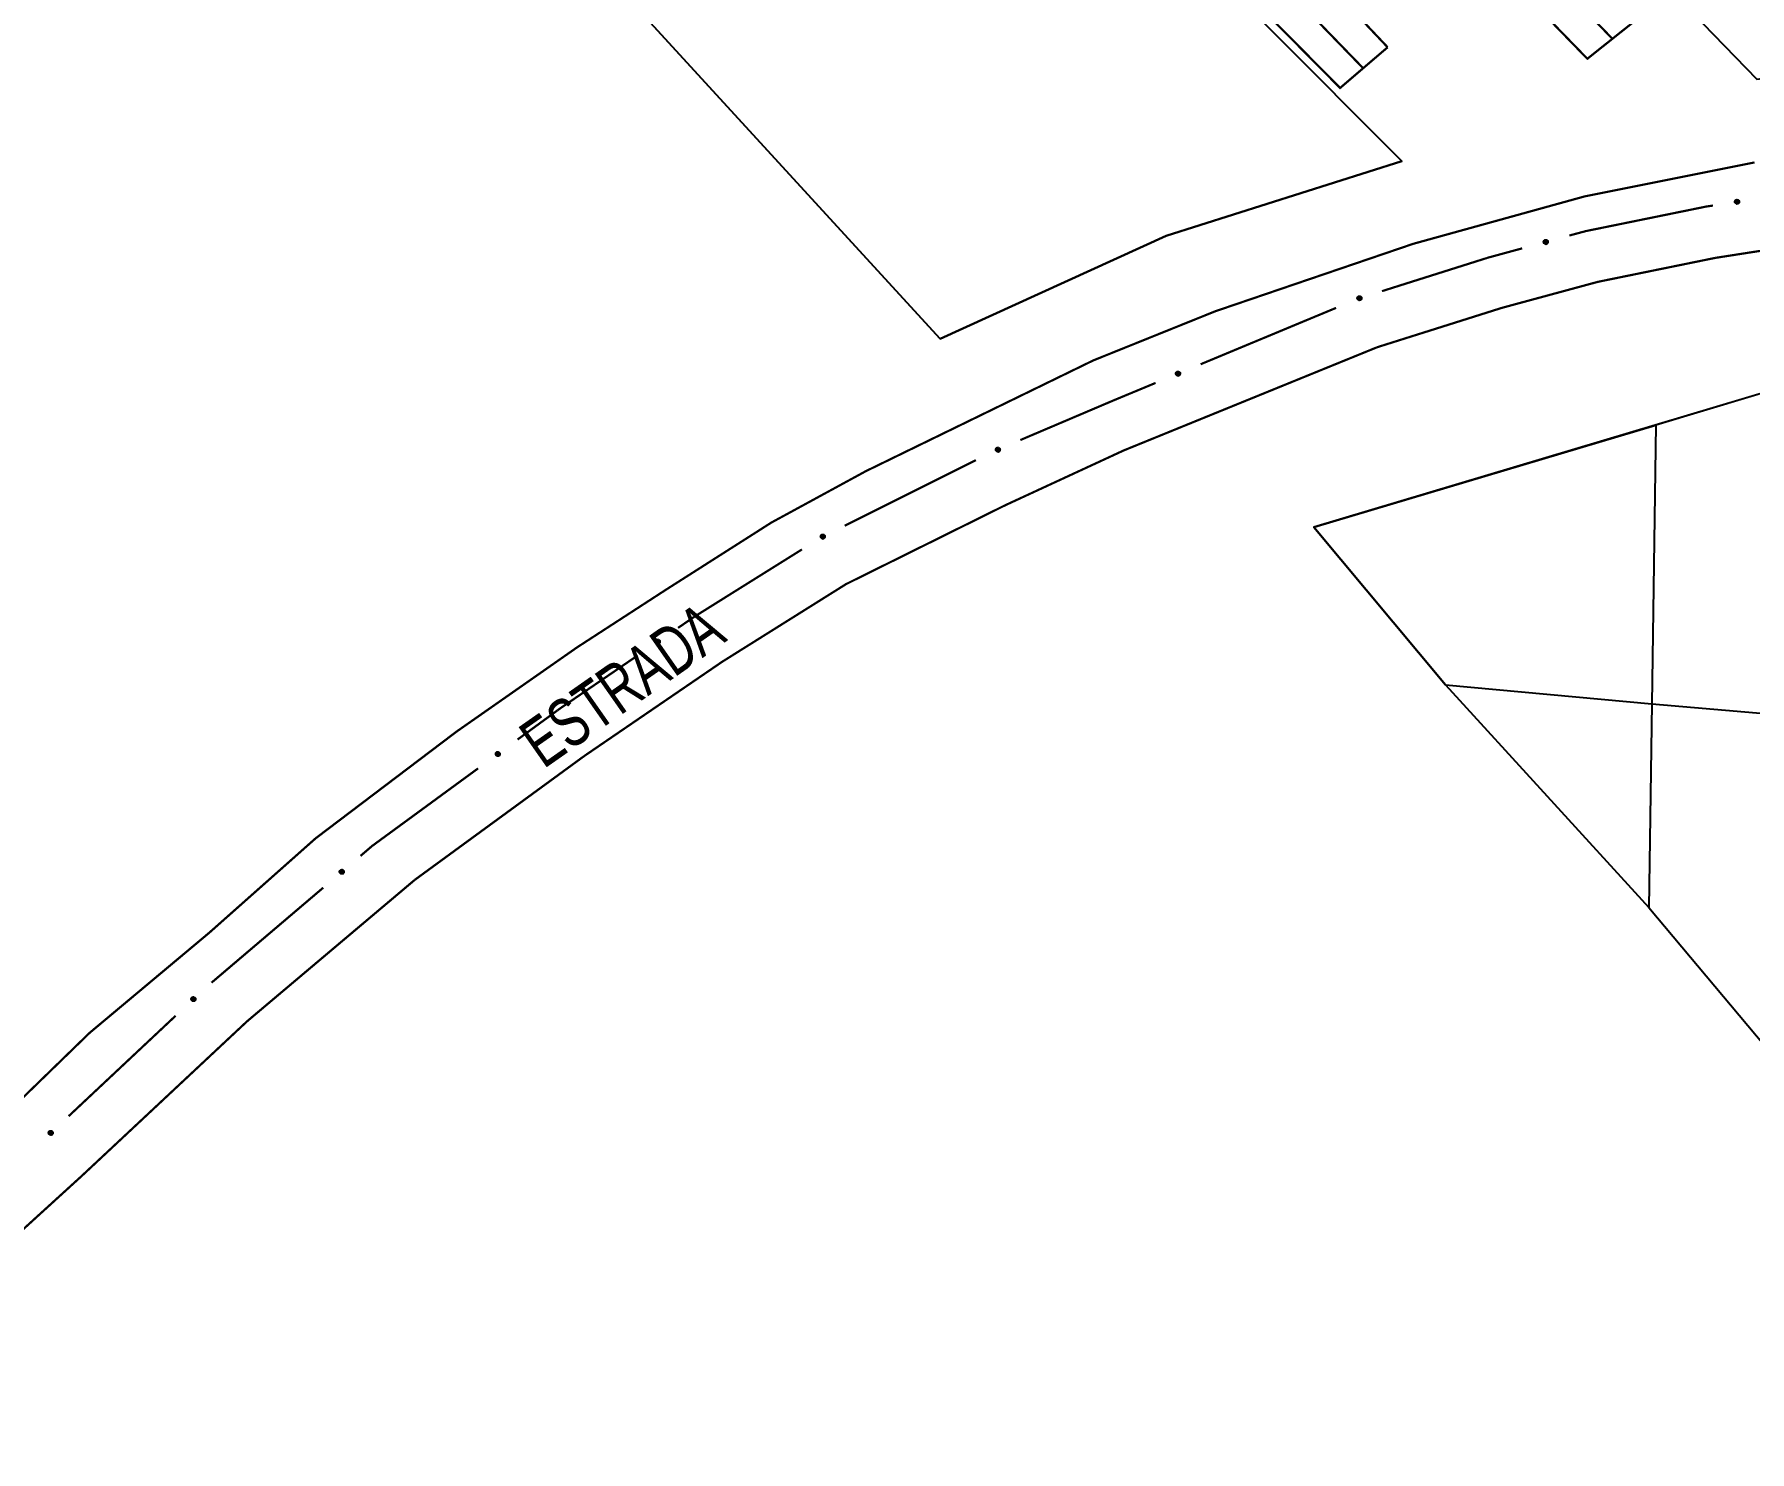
# Model space of a CAD drawing. Extents: x 205150 to 206910, y 4858726 to 4860849.
# Drawn here: x 205817.3 to 205957.6, y 4860219 to 4860335 of the extents above; entities that cross this region are included whole.
import ezdxf

# ---------------------------------------------------------------- set-up
doc = ezdxf.new("R2010")
doc.units = 0
doc.header["$LTSCALE"] = 1.5
doc.header["$MEASUREMENT"] = 0
doc.linetypes.add('TRACO_25', pattern=[8, 3, -1, 1, -1, 1, -1])
for name, color, linetype in [('CD-MALHA-LOTES', 7, 'CONTINUOUS'), ('RU-QUADRAS', 6, 'CONTINUOUS'), ('SV-EIXO-ROD-ESTR', 7, 'CONTINUOUS'), ('SV-EIXO-RUA-N-PAV', 6, 'CONTINUOUS'), ('SV-EST-MUNIC-PAV', 20, 'CONTINUOUS'), ('SV-RUA-NAO-PAV-S-GUIA-C-GUIA', 7, 'CONTINUOUS'), ('SV-TXT-MUNIC-PAV', 20, 'CONTINUOUS')]:
    doc.layers.add(name, color=color, linetype=linetype)
doc.styles.add('ARIAL', font='ARIAL.TTF')

msp = doc.modelspace()

# ---------------------------------------------------------------- linework, layer by layer
at = {"layer": 'CD-MALHA-LOTES'}
msp.add_lwpolyline([(205814.77, 4860439.32), (205792.69, 4860417.56), (205820.47, 4860387.36), (205866.15, 4860337.6), (205891.38, 4860310.09), (205909.89, 4860318.5), (205929.17, 4860324.61), (205863.64, 4860390.29)], close=True, dxfattribs=at)
for points in [[(205944.89, 4860345.05), (205958.21, 4860331.31), (205976.03, 4860333.46)], [(205961.93, 4860306.61), (205949.94, 4860303.02)], [(205932.74, 4860281.78), (205921.95, 4860294.67), (205949.94, 4860303.02)], [(205949.94, 4860303.02), (205949.61, 4860280.23)], [(205932.74, 4860281.78), (205949.38, 4860263.56)], [(205932.74, 4860281.78), (205949.61, 4860280.23)], [(205949.61, 4860280.23), (205949.38, 4860263.56)], [(205949.61, 4860280.23), (205960.71, 4860279.27)], [(205949.38, 4860263.56), (205959.47, 4860251.54)]]:
    msp.add_lwpolyline(points, dxfattribs=at)
at = {"layer": 'RU-QUADRAS'}
for points in [[(205814.77, 4860439.32), (205863.64, 4860390.29), (205929.17, 4860324.61), (205909.89, 4860318.5), (205891.38, 4860310.09), (205866.15, 4860337.6), (205820.47, 4860387.36), (205792.69, 4860417.56)], [(205937.25, 4860422.88), (205918.48, 4860404.79), (205902.09, 4860388.13), (205910.15, 4860379.95), (205919.05, 4860370.86), (205927.52, 4860362.54), (205936.61, 4860353.49), (205944.89, 4860345.05), (205958.21, 4860331.31), (205976.03, 4860333.46), (205991.72, 4860335), (206010.49, 4860335.16), (206027.57, 4860334.88), (205998.45, 4860362.96), (205989.56, 4860371.56), (205980.64, 4860380.08), (205971.88, 4860388.83), (205963.41, 4860397.15), (205954.75, 4860405.68), (205946, 4860414.28)]]:
    msp.add_lwpolyline(points, close=True, dxfattribs=at)
msp.add_lwpolyline([(205973.63, 4860310.1), (205921.95, 4860294.67), (205932.74, 4860281.78), (205949.38, 4860263.56), (205959.47, 4860251.54)], dxfattribs=at)
at = {"layer": 'SV-EIXO-ROD-ESTR', "const_width": 0.18, "flags": 128}
for points in [[(205944.21, 4860318.89), (205953.63, 4860320.81)], [(205953.63, 4860320.81), (205954.06, 4860320.9)], [(205954.06, 4860320.9), (205954.62, 4860320.98)], [(205942.87, 4860318.53), (205943.84, 4860318.79)], [(205943.84, 4860318.79), (205944.21, 4860318.89)], [(205936.14, 4860316.7), (205939.01, 4860317.48)], [(205927.54, 4860313.98), (205936.12, 4860316.69)], [(205936.12, 4860316.69), (205936.14, 4860316.7)], [(205912.7, 4860308), (205923.78, 4860312.61)], [(205905.45, 4860304.99), (205909.01, 4860306.47)], [(205897.95, 4860301.8), (205905.31, 4860304.93)], [(205905.31, 4860304.93), (205905.45, 4860304.99)], [(205883.57, 4860294.79), (205894.31, 4860300.16)], [(205871.28, 4860287.35), (205880.08, 4860292.85)], [(205869.94, 4860286.43), (205870.77, 4860287)], [(205870.77, 4860287), (205871.28, 4860287.35)], [(205860.14, 4860279.74), (205866.64, 4860284.18)], [(205856.81, 4860277.3), (205860.04, 4860279.66)], [(205860.04, 4860279.66), (205860.14, 4860279.74)], [(205844.92, 4860268.6), (205853.58, 4860274.94)], [(205843.96, 4860267.78), (205844.72, 4860268.43)], [(205844.72, 4860268.43), (205844.92, 4860268.6)], [(205831.77, 4860257.41), (205840.91, 4860265.18)], [(205820.08, 4860246.49), (205828.83, 4860254.7)]]:
    msp.add_lwpolyline(points, dxfattribs=at)
at = {"layer": 'SV-EIXO-ROD-ESTR', "flags": 128}
for points in [[(205956.43, 4860321.38), (205956.46, 4860321.42), (205956.49, 4860321.45), (205956.53, 4860321.46), (205956.56, 4860321.47), (205956.6, 4860321.47), (205956.63, 4860321.46), (205956.67, 4860321.45), (205956.71, 4860321.42), (205956.74, 4860321.39), (205956.76, 4860321.35), (205956.77, 4860321.32), (205956.77, 4860321.29), (205956.76, 4860321.25), (205956.75, 4860321.21), (205956.72, 4860321.17), (205956.68, 4860321.14), (205956.65, 4860321.13), (205956.62, 4860321.12), (205956.58, 4860321.12), (205956.54, 4860321.12), (205956.51, 4860321.14), (205956.47, 4860321.17), (205956.44, 4860321.2), (205956.42, 4860321.23), (205956.42, 4860321.27), (205956.41, 4860321.3), (205956.42, 4860321.34), (205956.43, 4860321.38)], [(205940.78, 4860318.07), (205940.8, 4860318.11), (205940.83, 4860318.15), (205940.86, 4860318.17), (205940.89, 4860318.18), (205940.93, 4860318.18), (205940.96, 4860318.18), (205941, 4860318.17), (205941.05, 4860318.15), (205941.08, 4860318.11), (205941.1, 4860318.08), (205941.11, 4860318.05), (205941.12, 4860318.02), (205941.12, 4860317.98), (205941.1, 4860317.94), (205941.08, 4860317.9), (205941.05, 4860317.87), (205941.02, 4860317.85), (205940.99, 4860317.83), (205940.95, 4860317.83), (205940.91, 4860317.83), (205940.87, 4860317.84), (205940.83, 4860317.87), (205940.8, 4860317.89), (205940.78, 4860317.93), (205940.77, 4860317.96), (205940.76, 4860317.99), (205940.76, 4860318.03), (205940.78, 4860318.07)], [(205925.53, 4860313.46), (205925.55, 4860313.51), (205925.58, 4860313.54), (205925.61, 4860313.56), (205925.64, 4860313.57), (205925.67, 4860313.58), (205925.71, 4860313.58), (205925.75, 4860313.57), (205925.8, 4860313.55), (205925.83, 4860313.52), (205925.85, 4860313.49), (205925.86, 4860313.46), (205925.87, 4860313.42), (205925.87, 4860313.38), (205925.86, 4860313.34), (205925.84, 4860313.3), (205925.81, 4860313.27), (205925.78, 4860313.25), (205925.75, 4860313.23), (205925.71, 4860313.23), (205925.68, 4860313.23), (205925.63, 4860313.24), (205925.59, 4860313.26), (205925.56, 4860313.29), (205925.54, 4860313.32), (205925.53, 4860313.35), (205925.52, 4860313.38), (205925.52, 4860313.42), (205925.53, 4860313.46)], [(205910.68, 4860307.28), (205910.7, 4860307.33), (205910.72, 4860307.36), (205910.75, 4860307.39), (205910.78, 4860307.4), (205910.82, 4860307.41), (205910.85, 4860307.41), (205910.89, 4860307.41), (205910.94, 4860307.39), (205910.97, 4860307.36), (205911, 4860307.34), (205911.02, 4860307.31), (205911.03, 4860307.27), (205911.03, 4860307.23), (205911.02, 4860307.19), (205911, 4860307.15), (205910.98, 4860307.11), (205910.95, 4860307.09), (205910.92, 4860307.07), (205910.88, 4860307.06), (205910.85, 4860307.06), (205910.81, 4860307.07), (205910.76, 4860307.09), (205910.73, 4860307.11), (205910.7, 4860307.14), (205910.69, 4860307.17), (205910.68, 4860307.2), (205910.67, 4860307.24), (205910.68, 4860307.28)], [(205895.94, 4860301.06), (205895.96, 4860301.1), (205895.98, 4860301.14), (205896.01, 4860301.16), (205896.04, 4860301.18), (205896.07, 4860301.19), (205896.11, 4860301.19), (205896.15, 4860301.19), (205896.2, 4860301.17), (205896.23, 4860301.14), (205896.26, 4860301.12), (205896.27, 4860301.09), (205896.28, 4860301.05), (205896.29, 4860301.02), (205896.28, 4860300.97), (205896.26, 4860300.93), (205896.24, 4860300.89), (205896.21, 4860300.87), (205896.18, 4860300.85), (205896.14, 4860300.84), (205896.11, 4860300.84), (205896.07, 4860300.84), (205896.02, 4860300.86), (205895.99, 4860300.89), (205895.96, 4860300.92), (205895.95, 4860300.95), (205895.94, 4860300.98), (205895.93, 4860301.02), (205895.94, 4860301.06)], [(205881.61, 4860293.93), (205881.62, 4860293.98), (205881.64, 4860294.02), (205881.67, 4860294.04), (205881.7, 4860294.06), (205881.73, 4860294.07), (205881.77, 4860294.08), (205881.81, 4860294.08), (205881.86, 4860294.06), (205881.89, 4860294.04), (205881.92, 4860294.01), (205881.94, 4860293.98), (205881.95, 4860293.95), (205881.96, 4860293.91), (205881.95, 4860293.87), (205881.94, 4860293.82), (205881.92, 4860293.79), (205881.89, 4860293.76), (205881.86, 4860293.74), (205881.83, 4860293.73), (205881.79, 4860293.73), (205881.75, 4860293.73), (205881.7, 4860293.74), (205881.67, 4860293.77), (205881.64, 4860293.79), (205881.62, 4860293.82), (205881.61, 4860293.86), (205881.6, 4860293.89), (205881.61, 4860293.93)], [(205868.11, 4860285.32), (205868.12, 4860285.36), (205868.14, 4860285.4), (205868.16, 4860285.43), (205868.19, 4860285.45), (205868.22, 4860285.47), (205868.25, 4860285.48), (205868.3, 4860285.48), (205868.34, 4860285.48), (205868.38, 4860285.46), (205868.41, 4860285.43), (205868.44, 4860285.41), (205868.45, 4860285.38), (205868.46, 4860285.34), (205868.46, 4860285.3), (205868.46, 4860285.25), (205868.44, 4860285.21), (205868.41, 4860285.18), (205868.39, 4860285.16), (205868.36, 4860285.14), (205868.32, 4860285.13), (205868.28, 4860285.13), (205868.23, 4860285.14), (205868.19, 4860285.16), (205868.16, 4860285.18), (205868.14, 4860285.21), (205868.13, 4860285.24), (205868.11, 4860285.27), (205868.11, 4860285.32)], [(205855.02, 4860276.12), (205855.02, 4860276.17), (205855.04, 4860276.21), (205855.06, 4860276.24), (205855.09, 4860276.26), (205855.12, 4860276.28), (205855.15, 4860276.29), (205855.19, 4860276.3), (205855.24, 4860276.29), (205855.28, 4860276.27), (205855.31, 4860276.25), (205855.34, 4860276.22), (205855.35, 4860276.19), (205855.36, 4860276.16), (205855.37, 4860276.12), (205855.36, 4860276.07), (205855.35, 4860276.03), (205855.32, 4860276), (205855.3, 4860275.98), (205855.26, 4860275.96), (205855.23, 4860275.95), (205855.19, 4860275.94), (205855.14, 4860275.95), (205855.1, 4860275.97), (205855.07, 4860275.99), (205855.05, 4860276.02), (205855.03, 4860276.04), (205855.02, 4860276.08), (205855.02, 4860276.12)], [(205842.25, 4860266.47), (205842.25, 4860266.52), (205842.27, 4860266.56), (205842.29, 4860266.59), (205842.31, 4860266.62), (205842.34, 4860266.64), (205842.38, 4860266.65), (205842.42, 4860266.66), (205842.47, 4860266.66), (205842.51, 4860266.64), (205842.54, 4860266.62), (205842.56, 4860266.6), (205842.58, 4860266.57), (205842.6, 4860266.53), (205842.6, 4860266.49), (205842.6, 4860266.44), (205842.59, 4860266.4), (205842.57, 4860266.37), (205842.54, 4860266.35), (205842.51, 4860266.33), (205842.48, 4860266.31), (205842.44, 4860266.31), (205842.39, 4860266.31), (205842.35, 4860266.32), (205842.32, 4860266.34), (205842.29, 4860266.37), (205842.27, 4860266.4), (205842.26, 4860266.43), (205842.25, 4860266.47)], [(205830.11, 4860256.05), (205830.11, 4860256.1), (205830.12, 4860256.14), (205830.14, 4860256.17), (205830.16, 4860256.19), (205830.19, 4860256.22), (205830.22, 4860256.23), (205830.26, 4860256.24), (205830.31, 4860256.24), (205830.35, 4860256.23), (205830.39, 4860256.21), (205830.41, 4860256.19), (205830.44, 4860256.16), (205830.45, 4860256.13), (205830.46, 4860256.08), (205830.46, 4860256.04), (205830.45, 4860255.99), (205830.43, 4860255.96), (205830.4, 4860255.94), (205830.38, 4860255.92), (205830.34, 4860255.9), (205830.3, 4860255.89), (205830.25, 4860255.89), (205830.21, 4860255.9), (205830.18, 4860255.92), (205830.16, 4860255.95), (205830.13, 4860255.97), (205830.12, 4860256.01), (205830.11, 4860256.05)], [(205818.44, 4860245.1), (205818.44, 4860245.15), (205818.45, 4860245.19), (205818.47, 4860245.22), (205818.49, 4860245.25), (205818.52, 4860245.27), (205818.55, 4860245.29), (205818.59, 4860245.3), (205818.64, 4860245.3), (205818.69, 4860245.28), (205818.72, 4860245.26), (205818.74, 4860245.24), (205818.77, 4860245.21), (205818.78, 4860245.18), (205818.79, 4860245.14), (205818.79, 4860245.09), (205818.78, 4860245.05), (205818.76, 4860245.02), (205818.73, 4860244.99), (205818.71, 4860244.97), (205818.67, 4860244.95), (205818.63, 4860244.94), (205818.58, 4860244.95), (205818.54, 4860244.96), (205818.51, 4860244.98), (205818.49, 4860245), (205818.46, 4860245.03), (205818.45, 4860245.06), (205818.44, 4860245.1)]]:
    msp.add_lwpolyline(points, close=True, dxfattribs=at)
for points in [[(205956.41, 4860321.3), (205956.74, 4860321.39)], [(205956.42, 4860321.34), (205956.71, 4860321.42)], [(205956.42, 4860321.32), (205956.72, 4860321.4)], [(205956.42, 4860321.29), (205956.74, 4860321.37)], [(205956.42, 4860321.27), (205956.76, 4860321.35)], [(205956.42, 4860321.25), (205956.76, 4860321.33)], [(205956.42, 4860321.23), (205956.77, 4860321.32)], [(205956.43, 4860321.38), (205956.67, 4860321.45)], [(205956.43, 4860321.36), (205956.69, 4860321.43)], [(205956.43, 4860321.21), (205956.76, 4860321.3)], [(205956.44, 4860321.2), (205956.77, 4860321.29)], [(205956.45, 4860321.4), (205956.65, 4860321.46)], [(205956.45, 4860321.18), (205956.76, 4860321.27)], [(205956.46, 4860321.42), (205956.63, 4860321.46)], [(205956.47, 4860321.17), (205956.76, 4860321.25)], [(205956.48, 4860321.43), (205956.61, 4860321.46)], [(205956.49, 4860321.45), (205956.6, 4860321.47)], [(205956.49, 4860321.15), (205956.75, 4860321.23)], [(205956.51, 4860321.14), (205956.75, 4860321.21)], [(205956.53, 4860321.13), (205956.72, 4860321.19)], [(205956.54, 4860321.12), (205956.72, 4860321.17)], [(205956.57, 4860321.12), (205956.69, 4860321.15)], [(205956.58, 4860321.12), (205956.68, 4860321.14)], [(205940.76, 4860318.03), (205941.05, 4860318.15)], [(205940.76, 4860317.99), (205941.08, 4860318.11)], [(205940.77, 4860318.05), (205941.02, 4860318.16)], [(205940.77, 4860318.01), (205941.06, 4860318.13)], [(205940.77, 4860317.98), (205941.08, 4860318.1)], [(205940.77, 4860317.96), (205941.1, 4860318.08)], [(205940.78, 4860318.07), (205941, 4860318.17)], [(205940.78, 4860317.94), (205941.1, 4860318.06)], [(205940.78, 4860317.93), (205941.11, 4860318.05)], [(205940.79, 4860318.09), (205940.98, 4860318.17)], [(205940.79, 4860317.91), (205941.11, 4860318.03)], [(205940.8, 4860318.11), (205940.96, 4860318.18)], [(205940.8, 4860317.89), (205941.12, 4860318.02)], [(205940.82, 4860318.13), (205940.94, 4860318.18)], [(205940.82, 4860317.88), (205941.11, 4860318)], [(205940.83, 4860318.15), (205940.93, 4860318.18)], [(205940.83, 4860317.87), (205941.12, 4860317.98)], [(205940.86, 4860317.86), (205941.11, 4860317.96)], [(205940.87, 4860317.84), (205941.1, 4860317.94)], [(205940.9, 4860317.84), (205941.08, 4860317.92)], [(205940.91, 4860317.83), (205941.08, 4860317.9)], [(205940.94, 4860317.83), (205941.06, 4860317.88)], [(205940.95, 4860317.83), (205941.05, 4860317.87)], [(205925.52, 4860313.44), (205925.77, 4860313.56)], [(205925.52, 4860313.42), (205925.8, 4860313.55)], [(205925.52, 4860313.4), (205925.81, 4860313.53)], [(205925.52, 4860313.38), (205925.83, 4860313.52)], [(205925.53, 4860313.46), (205925.75, 4860313.57)], [(205925.53, 4860313.37), (205925.83, 4860313.5)], [(205925.53, 4860313.35), (205925.85, 4860313.49)], [(205925.54, 4860313.48), (205925.72, 4860313.57)], [(205925.54, 4860313.33), (205925.86, 4860313.47)], [(205925.54, 4860313.32), (205925.86, 4860313.46)], [(205925.55, 4860313.51), (205925.71, 4860313.58)], [(205925.55, 4860313.3), (205925.86, 4860313.44)], [(205925.56, 4860313.29), (205925.87, 4860313.42)], [(205925.57, 4860313.52), (205925.68, 4860313.58)], [(205925.58, 4860313.54), (205925.67, 4860313.58)], [(205925.58, 4860313.27), (205925.87, 4860313.4)], [(205925.59, 4860313.26), (205925.87, 4860313.38)], [(205925.62, 4860313.25), (205925.86, 4860313.36)], [(205925.63, 4860313.24), (205925.86, 4860313.34)], [(205925.66, 4860313.23), (205925.84, 4860313.32)], [(205925.68, 4860313.23), (205925.84, 4860313.3)], [(205925.7, 4860313.23), (205925.82, 4860313.28)], [(205925.71, 4860313.23), (205925.81, 4860313.27)], [(205910.67, 4860307.24), (205910.94, 4860307.39)], [(205910.68, 4860307.28), (205910.89, 4860307.41)], [(205910.68, 4860307.26), (205910.91, 4860307.4)], [(205910.68, 4860307.22), (205910.95, 4860307.38)], [(205910.68, 4860307.2), (205910.97, 4860307.36)], [(205910.69, 4860307.31), (205910.87, 4860307.41)], [(205910.69, 4860307.19), (205910.98, 4860307.35)], [(205910.69, 4860307.17), (205911, 4860307.34)], [(205910.7, 4860307.33), (205910.85, 4860307.41)], [(205910.7, 4860307.15), (205911.01, 4860307.32)], [(205910.7, 4860307.14), (205911.02, 4860307.31)], [(205910.71, 4860307.35), (205910.83, 4860307.41)], [(205910.72, 4860307.36), (205910.82, 4860307.41)], [(205910.72, 4860307.12), (205911.02, 4860307.29)], [(205910.73, 4860307.11), (205911.03, 4860307.27)], [(205910.75, 4860307.1), (205911.02, 4860307.25)], [(205910.76, 4860307.09), (205911.03, 4860307.23)], [(205910.79, 4860307.08), (205911.02, 4860307.21)], [(205910.81, 4860307.07), (205911.02, 4860307.19)], [(205910.83, 4860307.07), (205911.01, 4860307.17)], [(205910.85, 4860307.06), (205911, 4860307.15)], [(205910.87, 4860307.06), (205910.99, 4860307.13)], [(205910.88, 4860307.06), (205910.98, 4860307.11)], [(205895.93, 4860301.02), (205896.2, 4860301.17)], [(205895.94, 4860301.06), (205896.15, 4860301.19)], [(205895.94, 4860301.04), (205896.17, 4860301.18)], [(205895.94, 4860301), (205896.21, 4860301.16)], [(205895.94, 4860300.98), (205896.23, 4860301.14)], [(205895.95, 4860301.08), (205896.13, 4860301.19)], [(205895.95, 4860300.97), (205896.24, 4860301.13)], [(205895.95, 4860300.95), (205896.26, 4860301.12)], [(205895.96, 4860301.1), (205896.11, 4860301.19)], [(205895.96, 4860300.93), (205896.27, 4860301.1)], [(205895.96, 4860300.92), (205896.27, 4860301.09)], [(205895.97, 4860301.13), (205896.09, 4860301.19)], [(205895.98, 4860301.14), (205896.07, 4860301.19)], [(205895.98, 4860300.9), (205896.28, 4860301.07)], [(205895.99, 4860300.89), (205896.28, 4860301.05)], [(205896.01, 4860300.88), (205896.28, 4860301.03)], [(205896.02, 4860300.86), (205896.29, 4860301.02)], [(205896.05, 4860300.86), (205896.28, 4860300.99)], [(205896.07, 4860300.84), (205896.28, 4860300.97)], [(205896.09, 4860300.85), (205896.27, 4860300.95)], [(205896.11, 4860300.84), (205896.26, 4860300.93)], [(205896.13, 4860300.84), (205896.25, 4860300.91)], [(205896.14, 4860300.84), (205896.24, 4860300.89)], [(205881.6, 4860293.89), (205881.86, 4860294.06)], [(205881.61, 4860293.93), (205881.81, 4860294.08)], [(205881.61, 4860293.91), (205881.83, 4860294.07)], [(205881.61, 4860293.88), (205881.87, 4860294.05)], [(205881.61, 4860293.86), (205881.89, 4860294.04)], [(205881.62, 4860293.98), (205881.77, 4860294.08)], [(205881.62, 4860293.96), (205881.78, 4860294.07)], [(205881.62, 4860293.84), (205881.9, 4860294.02)], [(205881.62, 4860293.82), (205881.92, 4860294.01)], [(205881.63, 4860294), (205881.74, 4860294.07)], [(205881.63, 4860293.81), (205881.93, 4860293.99)], [(205881.64, 4860294.02), (205881.73, 4860294.07)], [(205881.64, 4860293.79), (205881.94, 4860293.98)], [(205881.66, 4860293.78), (205881.94, 4860293.96)], [(205881.67, 4860293.77), (205881.95, 4860293.95)], [(205881.69, 4860293.76), (205881.95, 4860293.93)], [(205881.7, 4860293.74), (205881.96, 4860293.91)], [(205881.73, 4860293.74), (205881.95, 4860293.89)], [(205881.75, 4860293.73), (205881.95, 4860293.87)], [(205881.77, 4860293.73), (205881.94, 4860293.84)], [(205881.79, 4860293.73), (205881.94, 4860293.82)], [(205881.81, 4860293.73), (205881.92, 4860293.8)], [(205881.83, 4860293.73), (205881.92, 4860293.79)], [(205868.11, 4860285.32), (205868.3, 4860285.48)], [(205868.11, 4860285.27), (205868.34, 4860285.48)], [(205868.11, 4860285.29), (205868.32, 4860285.48)], [(205868.12, 4860285.36), (205868.25, 4860285.48)], [(205868.12, 4860285.34), (205868.27, 4860285.48)], [(205868.12, 4860285.26), (205868.36, 4860285.46)], [(205868.13, 4860285.39), (205868.23, 4860285.47)], [(205868.13, 4860285.24), (205868.38, 4860285.46)], [(205868.14, 4860285.4), (205868.22, 4860285.47)], [(205868.14, 4860285.23), (205868.39, 4860285.44)], [(205868.14, 4860285.21), (205868.41, 4860285.43)], [(205868.16, 4860285.2), (205868.42, 4860285.42)], [(205868.16, 4860285.18), (205868.44, 4860285.41)], [(205868.18, 4860285.17), (205868.44, 4860285.39)], [(205868.19, 4860285.16), (205868.45, 4860285.38)], [(205868.21, 4860285.15), (205868.45, 4860285.36)], [(205868.23, 4860285.14), (205868.46, 4860285.34)], [(205868.26, 4860285.14), (205868.46, 4860285.32)], [(205868.28, 4860285.13), (205868.46, 4860285.3)], [(205868.3, 4860285.14), (205868.45, 4860285.27)], [(205868.32, 4860285.13), (205868.46, 4860285.25)], [(205868.34, 4860285.14), (205868.44, 4860285.23)], [(205868.36, 4860285.14), (205868.44, 4860285.21)], [(205855.02, 4860276.12), (205855.19, 4860276.3)], [(205855.02, 4860276.17), (205855.15, 4860276.29)], [(205855.02, 4860276.08), (205855.24, 4860276.29)], [(205855.02, 4860276.15), (205855.17, 4860276.29)], [(205855.02, 4860276.1), (205855.22, 4860276.29)], [(205855.03, 4860276.06), (205855.26, 4860276.28)], [(205855.03, 4860276.19), (205855.13, 4860276.28)], [(205855.03, 4860276.04), (205855.28, 4860276.27)], [(205855.04, 4860276.21), (205855.12, 4860276.28)], [(205855.04, 4860276.03), (205855.29, 4860276.26)], [(205855.05, 4860276.02), (205855.31, 4860276.25)], [(205855.06, 4860276), (205855.32, 4860276.23)], [(205855.07, 4860275.99), (205855.34, 4860276.22)], [(205855.09, 4860275.98), (205855.34, 4860276.21)], [(205855.1, 4860275.97), (205855.35, 4860276.19)], [(205855.12, 4860275.96), (205855.36, 4860276.17)], [(205855.14, 4860275.95), (205855.36, 4860276.16)], [(205855.17, 4860275.95), (205855.36, 4860276.13)], [(205855.19, 4860275.94), (205855.37, 4860276.12)], [(205855.21, 4860275.95), (205855.36, 4860276.09)], [(205855.23, 4860275.95), (205855.36, 4860276.07)], [(205855.25, 4860275.96), (205855.35, 4860276.04)], [(205855.26, 4860275.96), (205855.35, 4860276.03)], [(205842.25, 4860266.47), (205842.42, 4860266.66)], [(205842.25, 4860266.52), (205842.38, 4860266.65)], [(205842.25, 4860266.5), (205842.39, 4860266.65)], [(205842.26, 4860266.43), (205842.47, 4860266.66)], [(205842.26, 4860266.45), (205842.44, 4860266.65)], [(205842.26, 4860266.54), (205842.35, 4860266.64)], [(205842.27, 4860266.42), (205842.48, 4860266.65)], [(205842.27, 4860266.56), (205842.34, 4860266.64)], [(205842.27, 4860266.4), (205842.51, 4860266.64)], [(205842.29, 4860266.39), (205842.52, 4860266.63)], [(205842.29, 4860266.37), (205842.54, 4860266.62)], [(205842.31, 4860266.36), (205842.55, 4860266.61)], [(205842.32, 4860266.34), (205842.56, 4860266.6)], [(205842.34, 4860266.33), (205842.57, 4860266.58)], [(205842.35, 4860266.32), (205842.58, 4860266.57)], [(205842.37, 4860266.32), (205842.59, 4860266.55)], [(205842.39, 4860266.31), (205842.6, 4860266.53)], [(205842.42, 4860266.31), (205842.6, 4860266.51)], [(205842.44, 4860266.31), (205842.6, 4860266.49)], [(205842.46, 4860266.31), (205842.6, 4860266.46)], [(205842.48, 4860266.31), (205842.6, 4860266.44)], [(205842.5, 4860266.32), (205842.59, 4860266.42)], [(205842.51, 4860266.33), (205842.59, 4860266.4)], [(205830.11, 4860256.05), (205830.26, 4860256.24)], [(205830.11, 4860256.03), (205830.29, 4860256.24)], [(205830.11, 4860256.1), (205830.22, 4860256.23)], [(205830.11, 4860256.07), (205830.24, 4860256.23)], [(205830.12, 4860256.01), (205830.31, 4860256.24)], [(205830.12, 4860256.14), (205830.19, 4860256.22)], [(205830.12, 4860256.12), (205830.2, 4860256.22)], [(205830.13, 4860255.97), (205830.35, 4860256.23)], [(205830.13, 4860255.99), (205830.33, 4860256.23)], [(205830.15, 4860255.96), (205830.37, 4860256.22)], [(205830.16, 4860255.95), (205830.39, 4860256.21)], [(205830.17, 4860255.94), (205830.4, 4860256.2)], [(205830.18, 4860255.92), (205830.41, 4860256.19)], [(205830.2, 4860255.91), (205830.42, 4860256.17)], [(205830.21, 4860255.9), (205830.44, 4860256.16)], [(205830.24, 4860255.9), (205830.44, 4860256.14)], [(205830.25, 4860255.89), (205830.45, 4860256.13)], [(205830.28, 4860255.9), (205830.45, 4860256.1)], [(205830.3, 4860255.89), (205830.46, 4860256.08)], [(205830.33, 4860255.9), (205830.45, 4860256.05)], [(205830.34, 4860255.9), (205830.46, 4860256.04)], [(205830.36, 4860255.91), (205830.45, 4860256.01)], [(205830.38, 4860255.92), (205830.45, 4860255.99)], [(205818.44, 4860245.1), (205818.59, 4860245.3)], [(205818.44, 4860245.15), (205818.55, 4860245.29)], [(205818.44, 4860245.13), (205818.57, 4860245.29)], [(205818.44, 4860245.08), (205818.62, 4860245.29)], [(205818.45, 4860245.06), (205818.64, 4860245.3)], [(205818.45, 4860245.19), (205818.52, 4860245.27)], [(205818.45, 4860245.17), (205818.53, 4860245.27)], [(205818.46, 4860245.05), (205818.66, 4860245.29)], [(205818.46, 4860245.03), (205818.69, 4860245.28)], [(205818.48, 4860245.02), (205818.7, 4860245.27)], [(205818.49, 4860245), (205818.72, 4860245.26)], [(205818.5, 4860244.99), (205818.73, 4860245.25)], [(205818.51, 4860244.98), (205818.74, 4860245.24)], [(205818.53, 4860244.97), (205818.75, 4860245.22)], [(205818.54, 4860244.96), (205818.77, 4860245.21)], [(205818.57, 4860244.95), (205818.77, 4860245.19)], [(205818.58, 4860244.95), (205818.78, 4860245.18)], [(205818.61, 4860244.95), (205818.78, 4860245.16)], [(205818.63, 4860244.94), (205818.79, 4860245.14)], [(205818.66, 4860244.95), (205818.78, 4860245.11)], [(205818.67, 4860244.95), (205818.79, 4860245.09)], [(205818.69, 4860244.96), (205818.78, 4860245.06)], [(205818.71, 4860244.97), (205818.78, 4860245.05)]]:
    msp.add_lwpolyline(points, dxfattribs=at)
at = {"layer": 'SV-EIXO-RUA-N-PAV', "const_width": 0.18, "flags": 128}
for points in [[(205946.39, 4860334.62), (205938.07, 4860343.27)], [(205919.85, 4860338.56), (205925.42, 4860332.81)], [(205925.42, 4860332.81), (205926, 4860332.22)]]:
    msp.add_lwpolyline(points, dxfattribs=at)
at = {"layer": 'SV-EST-MUNIC-PAV', "linetype": 'Continuous', "const_width": 0.18, "flags": 128}
msp.add_lwpolyline([(205810.76, 4860242.59), (205821.8, 4860253.31), (205831.59, 4860261.5), (205840.29, 4860269.22), (205851.82, 4860277.95), (205861.68, 4860284.84), (205868.99, 4860289.58), (205877.58, 4860295.05), (205885.3, 4860299.25), (205903.91, 4860308.31), (205913.89, 4860312.33), (205930.09, 4860317.85), (205944.12, 4860321.73), (205958.02, 4860324.51)], dxfattribs=at)
at = {"layer": 'SV-EST-MUNIC-PAV', "const_width": 0.18, "flags": 128}
for points in [[(205954.81, 4860316.7), (205966.68, 4860318.55)], [(205945.2, 4860314.74), (205954.81, 4860316.7)], [(205937.34, 4860312.61), (205945.2, 4860314.74)], [(205927.14, 4860309.39), (205937.34, 4860312.61)], [(205906.41, 4860300.95), (205927.14, 4860309.39)], [(205896.7, 4860296.46), (205906.41, 4860300.95)], [(205883.68, 4860290.01), (205896.7, 4860296.46)], [(205873.55, 4860283.66), (205883.68, 4860290.01)], [(205862.25, 4860275.94), (205873.55, 4860283.66)], [(205848.4, 4860265.82), (205862.25, 4860275.94)], [(205834.68, 4860254.25), (205848.4, 4860265.82)], [(205821.13, 4860241.58), (205834.68, 4860254.25)], [(205796.48, 4860219.13), (205821.13, 4860241.58)]]:
    msp.add_lwpolyline(points, dxfattribs=at)
at = {"layer": 'SV-RUA-NAO-PAV-S-GUIA-C-GUIA', "linetype": 'TRACO_25', "const_width": 0.18, "flags": 128}
for points in [[(205949.49, 4860337.09), (205944.34, 4860332.99), (205894.63, 4860384.15), (205849.7, 4860429.72), (205796.49, 4860482.63)], [(205928, 4860333.93), (205887.57, 4860376.68), (205880.57, 4860384.72), (205796.49, 4860468.32)], [(205928, 4860333.93), (205924.11, 4860330.6), (205882.59, 4860372.54), (205856.66, 4860347.73)]]:
    msp.add_lwpolyline(points, dxfattribs=at)

# ---------------------------------------------------------------- texts
at = {"layer": 'SV-TXT-MUNIC-PAV', "style": 'ARIAL', "width": 0.7}
msp.add_text('ESTRADA', height=4, rotation=35, dxfattribs=at).set_placement((205858.93, 4860274.85))

doc.saveas('drawing.dxf')
